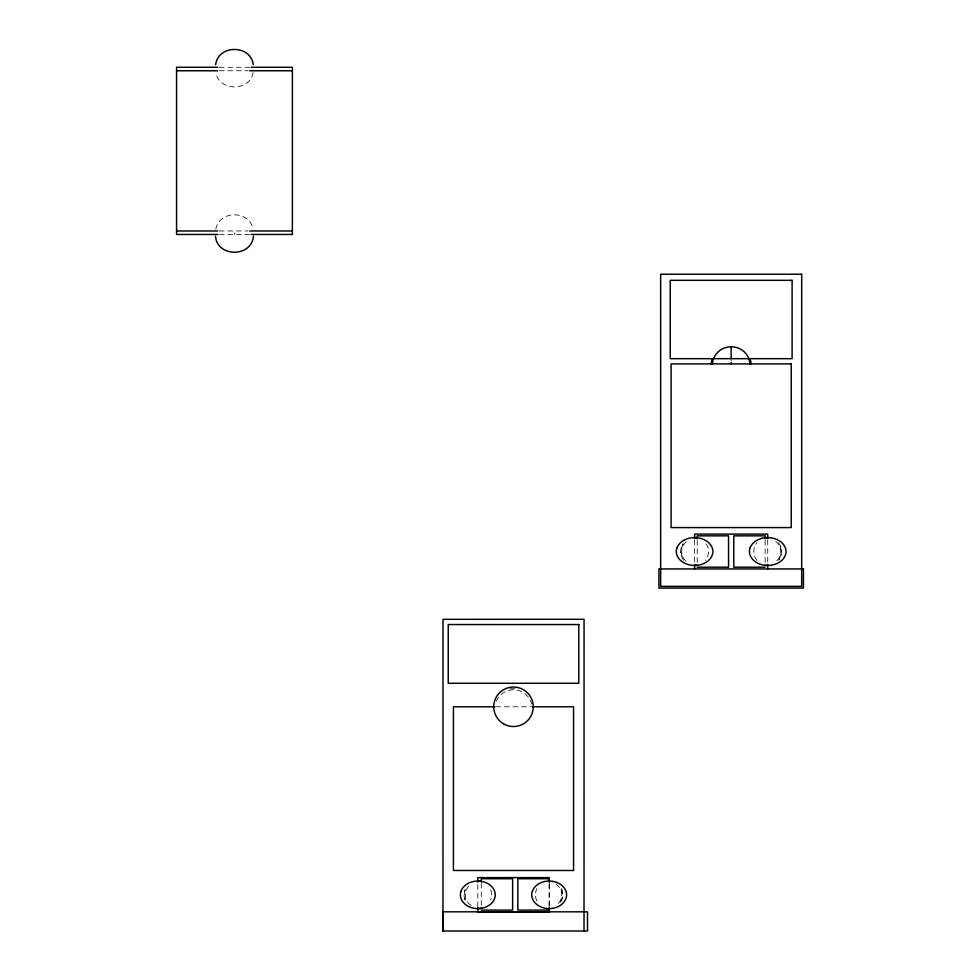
<?xml version="1.0" encoding="UTF-8"?>
<svg xmlns="http://www.w3.org/2000/svg" width="980" height="980" viewBox="0 0 980 980"><rect width="100%" height="100%" fill="white"/><g stroke="black" fill="none" stroke-linecap="round" stroke-linejoin="round"><path stroke-width="0.73" stroke-dasharray="4.9 3.68" d="M477.811 906.696L477.811 883.409M549.192 906.684L549.192 883.409M253.122 72.532C249.753 91.691 219.189 91.691 215.821 72.532M215.821 229.21C219.189 210.039 249.753 210.039 253.122 229.21M465.182 889.767L464.226 894.838L465.169 899.91M560.572 902.36L562.79 894.826L560.572 887.28M683.011 543.79L680.659 551.532L683.011 559.274M779.308 559.274L781.66 551.532L779.308 543.79M510.004 688.805L515.835 688.707M219.238 67.289L249.704 67.289M219.238 70.768L248.185 70.768M219.238 230.974L248.185 230.974M219.238 234.453L249.704 234.453M495.856 706.788L530.989 706.788M767.732 539.98L767.732 563.635M765.123 540.335L765.123 564.211M731.166 359.979L731.166 361.302M697.209 540.335L697.209 564.211M694.6 539.98L694.6 563.635M549.192 883.225L549.192 907.1M481.278 883.225L481.278 907.1M234.465 232.713L234.465 234.453M470.976 905.434A12.691 12.691 0 0 1 470.976 884.23M556.028 884.217A12.691 12.691 0 0 1 556.028 905.422M496.199 701.447A18.657 18.657 0 0 1 531.638 704.069M778.549 542.749A13.928 13.928 0 0 1 778.549 560.303M756.915 560.303A13.928 13.928 0 0 1 756.915 542.749M706.249 543.912A13.928 13.928 0 0 1 705.404 560.303M683.783 560.303A13.928 13.928 0 0 1 682.938 543.912M685.976 561.148A12.912 12.912 0 0 1 686.698 541.303M775.621 541.303A12.912 12.912 0 0 1 774.861 562.299M561.418 888.505A13.769 13.769 0 0 1 561.418 901.159M536.942 901.159A13.769 13.769 0 0 1 536.942 888.505M490.625 889.767A13.769 13.769 0 0 1 490.625 899.91M465.01 899.897A13.769 13.769 0 0 1 465.01 889.767"/><path stroke-width="1.47" d="M442.972 930.988L442.972 911.829L587.51 911.829L587.51 930.988L442.972 931L443.009 619.323L584.056 619.299L584.019 930.988M477.811 907.566L477.811 912.049L549.192 912.049L549.192 907.59M477.811 882.11L477.824 877.615L549.192 877.602L549.192 882.049M253.453 236.18C251.725 257.556 217.217 257.556 215.49 236.18M215.637 64.668C218.209 44.394 250.721 44.394 253.306 64.668M217.707 67.289L176.571 67.289L176.571 234.453L217.707 234.453M251.235 67.289L292.371 67.289L292.371 234.453L251.235 234.453M176.571 70.768L217.707 70.768M249.704 70.768L292.371 70.768M176.571 230.974L217.707 230.974M249.704 230.974L292.371 230.974M697.209 567.2L728.557 567.2L728.557 535.852L697.209 535.852L697.209 538.841M765.123 567.2L733.775 567.2L733.775 535.852L765.123 535.852L765.123 538.841M494.778 706.788L453.422 706.788L453.422 870.473L573.57 870.473L573.57 706.788L532.214 706.788M481.278 910.089L512.626 910.089L512.626 878.742L481.278 878.742L481.278 881.731M549.192 910.089L517.857 910.089L517.857 878.742L549.192 878.742L549.192 881.731M767.732 538.657L767.732 534.112L694.6 534.112L694.6 538.657M767.732 564.394L767.732 568.939M731.166 346.712L731.166 358.656M731.166 362.612L731.166 363.899M694.6 564.394L694.6 568.939M750.006 358.68A18.547 18.547 0 0 1 751.023 363.899M711.308 363.899A18.547 18.547 0 0 1 712.325 358.68M767.732 565.46A13.928 13.928 0 0 1 765.196 565.227M765.196 537.836A13.928 13.928 0 0 1 767.732 537.604M697.135 565.227A13.928 13.928 0 0 1 694.6 565.46M694.6 537.604A13.928 13.928 0 0 1 697.135 537.836M712.448 363.899A17.493 17.493 0 0 1 713.526 358.68L713.918 357.724A18.926 18.926 0 0 1 731.166 346.785A18.926 18.926 0 0 1 748.524 357.663L748.806 358.68A17.493 17.493 0 0 1 749.884 363.899M481.609 908.08A13.769 13.769 0 0 1 477.811 908.607M477.811 881.057A13.769 13.769 0 0 1 481.609 881.596M461.066 891.041L460.686 892.327A10.951 10.951 0 0 0 460.674 897.337C462.229 903.634 468.526 907.529 474.639 908.374A21.964 21.964 0 0 0 480.984 908.374C487.097 907.541 493.406 903.634 494.949 897.337A10.951 10.951 0 0 0 494.949 892.327C493.406 886.03 487.097 882.135 480.984 881.289A21.964 21.964 0 0 0 474.651 881.289C468.942 882.098 463.16 885.442 461.066 891.041M532.422 891.041L532.042 892.327A10.951 10.951 0 0 0 532.042 897.337C533.598 903.634 539.894 907.541 546.007 908.374A21.964 21.964 0 0 0 552.352 908.374C558.465 907.529 564.774 903.634 566.318 897.337A10.951 10.951 0 0 0 566.318 892.327C564.762 886.03 558.465 882.135 552.352 881.289A21.964 21.964 0 0 0 546.007 881.289C540.311 882.098 534.517 885.442 532.422 891.041M677.021 547.698L676.617 548.996A10.694 10.694 0 0 0 676.617 554.068C678.307 560.56 684.971 564.37 691.268 565.227A23.9 23.9 0 0 0 697.919 565.227C704.216 564.37 710.88 560.56 712.57 554.068A10.694 10.694 0 0 0 712.57 548.996C710.88 542.491 704.216 538.682 697.919 537.836A23.9 23.9 0 0 0 691.268 537.836C685.388 538.657 679.287 541.928 677.021 547.698M750.153 547.698L749.749 548.996A10.694 10.694 0 0 0 749.749 554.068C751.452 560.56 758.104 564.37 764.4 565.227A23.9 23.9 0 0 0 771.064 565.227C777.348 564.37 784.012 560.56 785.715 554.068A10.694 10.694 0 0 0 785.715 548.996C784.012 542.491 777.348 538.682 771.064 537.836A23.9 23.9 0 0 0 764.4 537.836C758.52 538.657 752.42 541.928 750.153 547.698M801.689 274.229L660.643 274.229L660.643 586.359L801.689 586.359L801.689 274.229M792.11 280.317L670.222 280.317L670.222 358.68L792.11 358.68L792.11 280.317M791.24 363.899L671.092 363.899L671.092 527.583L791.24 527.583L791.24 363.899M803.429 568.939L658.903 568.939L658.903 588.098L803.429 588.098L803.429 568.939M578.812 624.542L448.24 624.542L448.24 683.28L578.812 683.28L578.812 624.542M503.622 723.889A19.747 19.747 0 0 0 533.243 706.788A19.747 19.747 0 0 0 503.622 689.687A19.747 19.747 0 0 0 503.622 723.889"/></g></svg>
